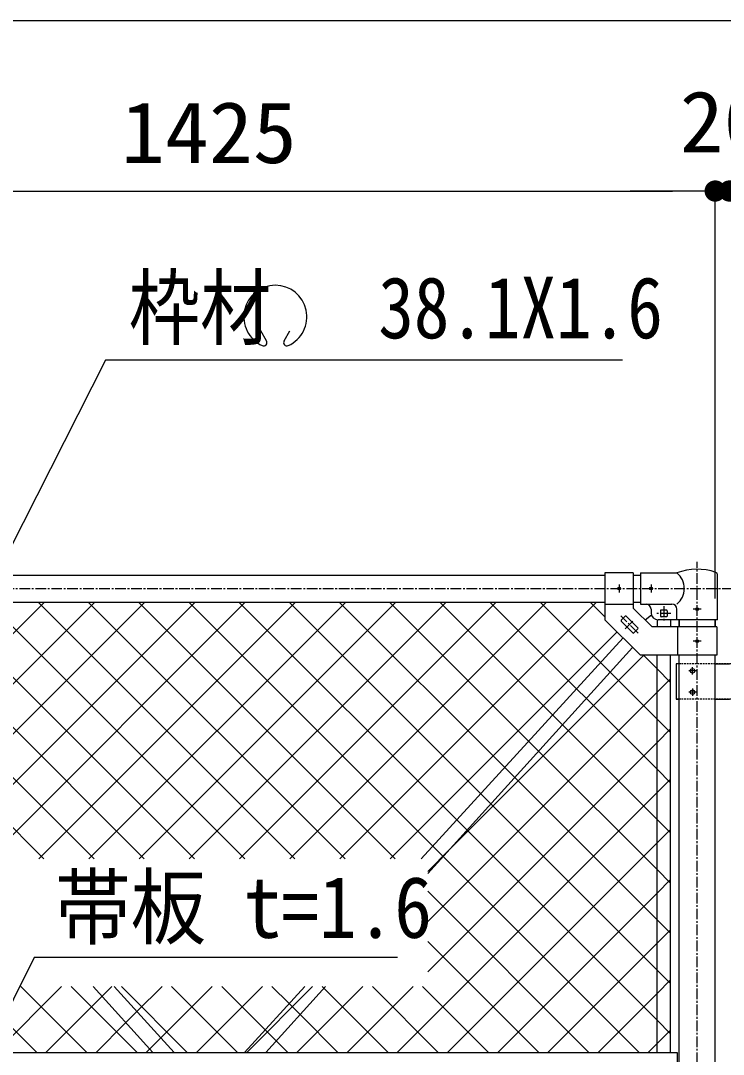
# Model space of a CAD drawing. Units: millimetres, scale not verified. Extents: x -5940 to 5940, y -4200 to 4200.
# Drawn here: x -3494 to -2504, y -1113 to 343 of the extents above; entities that cross this region are included whole.
import ezdxf
from ezdxf.enums import TextEntityAlignment as Align

# ---------------------------------------------------------------- set-up
doc = ezdxf.new("R2010")
doc.units = ezdxf.units.MM
doc.header["$LTSCALE"] = 20
doc.linetypes.add('USER2', pattern=[1.125, 0.75, -0.125, 0.125, -0.125])
doc.linetypes.add('USER4', pattern=[0.1875, 0.125, -0.0625])
for name, color, linetype, lineweight in [('0-0_6文字', 7, 'Continuous', 25), ('0-1_5寸法', 1, 'Continuous', 25), ('0-2_SUNPOU', 1, 'Continuous', 25), ('0-6_2網', 2, 'Continuous', 25), ('0-8_0', 7, 'Continuous', 25), ('0-9_1部材', 7, 'Continuous', 25), ('0-A_中心線', 1, 'USER2', 25), ('0-C_8部品', 7, 'Continuous', 25)]:
    doc.layers.add(name, color=color, linetype=linetype, lineweight=lineweight)
doc.styles.add('ＭＳ ゴシック', font='')
doc.styles.get('ＭＳ ゴシック').set_extended_font_data('MS Gothic')

# ---------------------------------------------------------------- blocks, each defined once
blk = doc.blocks.new('M1')
at = {"layer": '0-2_SUNPOU'}
blk.add_line((-5, 0), (-38.576, 0), dxfattribs=at)
for points in [[(0, 0), (-1.545, 4.755), (-0.937, 4.911)], [(0, 0), (-0.937, 4.911), (-0.314, 4.99)], [(0, 0), (-0.314, 4.99), (0.314, 4.99)], [(0, 0), (0.314, 4.99), (0.937, 4.911)], [(0, 0), (0.937, 4.911), (1.545, 4.755)], [(0, 0), (-5, 0), (-4.961, 0.627)], [(0, 0), (-4.961, -0.627), (-5, 0)], [(0, 0), (-4.961, 0.627), (-4.843, 1.243)], [(0, 0), (-4.843, -1.243), (-4.961, -0.627)], [(0, 0), (-4.843, 1.243), (-4.649, 1.841)], [(0, 0), (-4.649, -1.841), (-4.843, -1.243)], [(0, 0), (-4.649, 1.841), (-4.382, 2.409)], [(0, 0), (-4.382, -2.409), (-4.649, -1.841)], [(0, 0), (-4.382, 2.409), (-4.045, 2.939)], [(0, 0), (-4.045, -2.939), (-4.382, -2.409)], [(0, 0), (-4.045, 2.939), (-3.645, 3.423)], [(0, 0), (-3.645, -3.423), (-4.045, -2.939)], [(0, 0), (-3.645, 3.423), (-3.187, 3.853)], [(0, 0), (-3.187, -3.853), (-3.645, -3.423)], [(0, 0), (-3.187, 3.853), (-2.679, 4.222)], [(0, 0), (-2.679, -4.222), (-3.187, -3.853)], [(0, 0), (-2.679, 4.222), (-2.129, 4.524)], [(0, 0), (-2.129, -4.524), (-2.679, -4.222)], [(0, 0), (-2.129, 4.524), (-1.545, 4.755)], [(0, 0), (-1.545, -4.755), (-2.129, -4.524)], [(0, 0), (-0.937, -4.911), (-1.545, -4.755)], [(0, 0), (-0.314, -4.99), (-0.937, -4.911)], [(0, 0), (0.314, -4.99), (-0.314, -4.99)], [(0, 0), (1.545, 4.755), (2.129, 4.524)], [(0, 0), (2.129, 4.524), (2.679, 4.222)], [(0, 0), (2.679, 4.222), (3.187, 3.853)], [(0, 0), (3.187, 3.853), (3.645, 3.423)], [(0, 0), (3.645, 3.423), (4.045, 2.939)], [(0, 0), (4.045, 2.939), (4.382, 2.409)], [(0, 0), (4.382, 2.409), (4.649, 1.841)], [(0, 0), (4.649, 1.841), (4.843, 1.243)], [(0, 0), (4.843, 1.243), (4.961, 0.627)], [(0, 0), (4.961, 0.627), (5, 0)], [(0, 0), (0.937, -4.911), (0.314, -4.99)], [(0, 0), (1.545, -4.755), (0.937, -4.911)], [(0, 0), (2.129, -4.524), (1.545, -4.755)], [(0, 0), (2.679, -4.222), (2.129, -4.524)], [(0, 0), (3.187, -3.853), (2.679, -4.222)], [(0, 0), (3.645, -3.423), (3.187, -3.853)], [(0, 0), (4.045, -2.939), (3.645, -3.423)], [(0, 0), (4.382, -2.409), (4.045, -2.939)], [(0, 0), (4.649, -1.841), (4.382, -2.409)], [(0, 0), (4.843, -1.243), (4.649, -1.841)], [(0, 0), (4.961, -0.627), (4.843, -1.243)], [(0, 0), (5, 0), (4.961, -0.627)]]:
    blk.add_solid(points, dxfattribs=at)

msp = doc.modelspace()

# ---------------------------------------------------------------- linework, layer by layer
at = {"layer": '0-0_6文字'}
for p, q in [((-3147.83, -108.27), (-3156.02, -94.08)), ((-3123.17, -108.27), (-3114.98, -94.08))]:
    msp.add_line(p, q, dxfattribs=at)
for points in [[(-2646.34, -135.48), (-3374.71, -135.48), (-3530.17, -441.77)], [(-2963.42, -976.84), (-3474.98, -976.84), (-3562.46, -1152.19)]]:
    msp.add_lwpolyline(points, dxfattribs=at)
for centre, radius, start, end in [((-3135.5, -74.36), 44.46, 294.32478, 245.67522), ((-3151.89, -110.61), 4.68, 245.67522, 30), ((-3119.12, -110.61), 4.68, 150, 294.32478)]:
    msp.add_arc(centre, radius, start, end, dxfattribs=at)
at = {"layer": '0-1_5寸法'}
for p, q in [((-1065.83, 342.89), (-3945.83, 342.89)), ((-3880.83, 102.89), (-2575.83, 102.89)), ((-2575.83, 102.89), (-2635.83, 102.89)), ((-2515.83, -471.17), (-2515.83, 102.89)), ((-2515.83, 102.89), (-2495.83, 102.89)), ((-2515.83, -471.17), (-2515.83, 102.89))]:
    msp.add_line(p, q, dxfattribs=at)
at = {"layer": '0-6_2網'}
for p, q in [((-3390.72, -837.95), (-3752.46, -476.22)), ((-3320.01, -837.95), (-3681.75, -476.22)), ((-3667.85, -683.43), (-3460.64, -476.22)), ((-3634.1, -720.39), (-3389.93, -476.22)), ((-3249.3, -837.95), (-3611.04, -476.22)), ((-3600.35, -757.35), (-3319.22, -476.22)), ((-3566.6, -794.31), (-3248.51, -476.22)), ((-3178.59, -837.95), (-3540.33, -476.22)), ((-3532.85, -831.27), (-3177.8, -476.22)), ((-3107.88, -837.95), (-3469.61, -476.22)), ((-3468.82, -837.95), (-3107.08, -476.22)), ((-3037.17, -837.95), (-3398.9, -476.22)), ((-3398.11, -837.95), (-3036.37, -476.22)), ((-2966.46, -837.95), (-3328.19, -476.22)), ((-3327.4, -837.95), (-2965.66, -476.22)), ((-2913.6, -820.1), (-3257.48, -476.22)), ((-3256.69, -837.95), (-2894.95, -476.22)), ((-2879.85, -783.14), (-3186.77, -476.22)), ((-3185.98, -837.95), (-2824.24, -476.22)), ((-2846.1, -746.18), (-3116.06, -476.22)), ((-3115.26, -837.95), (-2753.53, -476.22)), ((-2812.35, -709.22), (-3045.35, -476.22)), ((-3044.55, -837.95), (-2682.82, -476.22)), ((-2778.61, -672.26), (-2974.64, -476.22)), ((-2744.86, -635.29), (-2903.93, -476.22)), ((-2711.11, -598.33), (-2833.22, -476.22)), ((-2677.36, -561.37), (-2762.51, -476.22)), ((-2671.23, -496.79), (-2691.8, -476.22)), ((-3461.44, -837.95), (-3791.82, -507.57)), ((-2973.84, -837.95), (-2654.14, -518.25)), ((-2889.43, -824.25), (-2616.35, -551.17)), ((-2597.73, -570.29), (-2616.85, -551.17)), ((-2663.72, -575.01), (-2677.36, -561.37)), ((-2597.73, -641), (-2663.72, -575.01)), ((-2578.73, -589.29), (-2597.73, -570.29)), ((-2597.73, -603.26), (-2578.73, -584.26)), ((-2920.74, -926.27), (-2597.73, -603.26)), ((-2697.32, -612.12), (-2711.11, -598.33)), ((-2597.73, -711.71), (-2697.32, -612.12)), ((-2730.92, -649.23), (-2744.86, -635.29)), ((-2597.73, -782.42), (-2730.92, -649.23)), ((-2578.73, -660), (-2597.73, -641)), ((-2597.73, -673.97), (-2578.73, -654.97)), ((-2920.74, -996.98), (-2597.73, -673.97)), ((-2764.53, -686.33), (-2778.61, -672.26)), ((-2597.73, -853.14), (-2764.53, -686.33)), ((-2798.13, -723.44), (-2812.35, -709.22)), ((-2578.73, -730.71), (-2597.73, -711.71)), ((-3471.61, -1110.62), (-3858.93, -723.31)), ((-2597.73, -923.85), (-2798.13, -723.44)), ((-2597.73, -744.68), (-2578.73, -725.68)), ((-2963.67, -1110.62), (-2597.73, -744.68)), ((-2831.74, -760.55), (-2846.1, -746.18)), ((-2597.73, -994.56), (-2831.74, -760.55)), ((-2865.34, -797.65), (-2879.85, -783.14)), ((-2578.73, -801.42), (-2597.73, -782.42)), ((-2597.73, -1065.27), (-2865.34, -797.65)), ((-2597.73, -815.39), (-2578.73, -796.39)), ((-2892.96, -1110.62), (-2597.73, -815.39)), ((-2920.74, -855.56), (-2889.43, -824.25)), ((-2898.95, -834.76), (-2913.6, -820.1)), ((-2623.08, -1110.62), (-2898.95, -834.76)), ((-2578.73, -872.14), (-2597.73, -853.14)), ((-2597.73, -886.1), (-2578.73, -867.1)), ((-2693.79, -1110.62), (-2920.74, -883.67)), ((-2822.25, -1110.62), (-2597.73, -886.1)), ((-2578.73, -942.85), (-2597.73, -923.85)), ((-2597.73, -956.81), (-2578.73, -937.81)), ((-2764.5, -1110.62), (-2920.74, -954.39)), ((-2751.54, -1110.62), (-2597.73, -956.81)), ((-2578.73, -1013.56), (-2597.73, -994.56)), ((-3529.35, -1110.62), (-3436.48, -1017.75)), ((-3400.9, -1110.62), (-3493.77, -1017.75)), ((-3330.19, -1110.62), (-3423.06, -1017.75)), ((-3259.48, -1110.62), (-3352.35, -1017.75)), ((-3330.36, -1053.05), (-3295.06, -1017.75)), ((-3188.77, -1110.62), (-3281.64, -1017.75)), ((-3246.51, -1110.62), (-3153.64, -1017.75)), ((-3149.84, -1078.83), (-3210.93, -1017.75)), ((-3175.8, -1110.62), (-3082.93, -1017.75)), ((-3105.09, -1110.62), (-3012.22, -1017.75)), ((-3066.97, -1020.29), (-3069.51, -1017.75)), ((-3034.38, -1110.62), (-2941.51, -1017.75)), ((-2905.93, -1110.62), (-2998.8, -1017.75)), ((-2835.21, -1110.62), (-2928.08, -1017.75)), ((-2597.73, -1027.52), (-2578.73, -1008.52)), ((-2976.64, -1110.62), (-3066.97, -1020.29)), ((-2680.82, -1110.62), (-2597.73, -1027.52)), ((-3345.92, -1068.61), (-3330.36, -1053.05)), ((-3047.35, -1110.62), (-3100.57, -1057.4)), ((-3387.93, -1110.62), (-3345.92, -1068.61)), ((-2578.73, -1084.27), (-2597.73, -1065.27)), ((-3134.17, -1094.51), (-3149.84, -1078.83)), ((-2597.73, -1098.23), (-2578.73, -1079.23)), ((-3317.22, -1110.62), (-3312.32, -1105.72)), ((-3118.06, -1110.62), (-3134.17, -1094.51)), ((-2610.11, -1110.62), (-2597.73, -1098.23))]:
    msp.add_line(p, q, dxfattribs=at)
for points in [[(-3458.64, -1110.62), (-3379.53, -1031.51), (-3365.77, -1017.75)], [(-3312.32, -1105.72), (-3296.61, -1090.01), (-3224.35, -1017.75)], [(-3100.57, -1057.4), (-3116.1, -1041.87), (-3140.22, -1017.75)]]:
    msp.add_lwpolyline(points, dxfattribs=at)
at = {"layer": '0-8_0'}
msp.add_line((-2569.23, -1110.62), (-2569.23, -1146.12), dxfattribs=at)
at = {"layer": '0-9_1部材'}
for p, q in [((-3785.43, -438.12), (-2671.23, -438.12)), ((-2631.23, -438.12), (-2621.23, -438.12)), ((-3785.43, -476.22), (-2671.23, -476.22)), ((-2631.23, -476.22), (-2621.23, -476.22)), ((-2614.51, -501.32), (-2605.76, -494.19)), ((-2597.73, -501.17), (-2597.73, -511.17)), ((-2578.73, -501.17), (-2578.73, -511.17)), ((-2566.63, -511.17), (-2566.63, -501.17)), ((-2566.63, -501.17), (-2566.63, -511.17)), ((-2515.83, -511.17), (-2515.83, -501.17)), ((-2929.9, -837.95), (-2645.7, -526.7)), ((-2920.74, -858.83), (-2632.19, -540.2)), ((-2597.73, -1110.62), (-2597.73, -551.17)), ((-2578.73, -1110.62), (-2578.73, -551.17)), ((-2566.63, -1125.62), (-2566.63, -551.17)), ((-2515.83, -1125.62), (-2515.83, -551.17)), ((-3307.88, -1110.62), (-3391.99, -1017.75)), ((-3277.78, -1110.62), (-3362.58, -1017.75)), ((-3178.87, -1110.62), (-3094.07, -1017.75)), ((-3148.77, -1110.62), (-3064.66, -1017.75)), ((-3886.23, -1110.62), (-2569.23, -1110.62))]:
    msp.add_line(p, q, dxfattribs=at)
at = {"layer": '0-A_中心線'}
for p, q in [((-2541.23, -2025.65), (-2541.23, -419.46)), ((-3945.99, -457.17), (-1060.36, -457.17))]:
    msp.add_line(p, q, dxfattribs=at)
at = {"layer": '0-C_8部品'}
for p, q in [((-2671.23, -434.92), (-2671.23, -501.17)), ((-2631.23, -434.92), (-2671.23, -434.92)), ((-2631.23, -434.92), (-2631.23, -484.6)), ((-2621.23, -435.17), (-2621.23, -479.17)), ((-2621.23, -435.17), (-2569.78, -435.17)), ((-2631.23, -438.12), (-2621.23, -438.12)), ((-2512.68, -501.17), (-2512.68, -437.48)), ((-2631.23, -479.42), (-2671.23, -479.42)), ((-2631.23, -476.22), (-2621.23, -476.22)), ((-2621.23, -479.17), (-2576.78, -479.17)), ((-2604.66, -511.17), (-2631.23, -484.6)), ((-2606.23, -486.17), (-2606.23, -491.17)), ((-2592.98, -488.42), (-2592.98, -495.92)), ((-2584.48, -487.42), (-2591.98, -487.42)), ((-2583.48, -488.42), (-2583.48, -495.92)), ((-2569.78, -501.17), (-2569.78, -486.17)), ((-2621.23, -551.17), (-2671.23, -501.17)), ((-2631.93, -519.54), (-2648.2, -503.27)), ((-2624.86, -512.46), (-2641.13, -496.2)), ((-2569.78, -501.17), (-2596.23, -501.17)), ((-2584.48, -496.92), (-2591.98, -496.92)), ((-2512.68, -501.17), (-2569.78, -501.17)), ((-2515.83, -501.17), (-2515.83, -511.17)), ((-2513.53, -511.17), (-2604.66, -511.17)), ((-2568.93, -511.17), (-2568.93, -551.17)), ((-2513.53, -511.17), (-2513.53, -551.17)), ((-2513.53, -551.17), (-2621.23, -551.17)), ((-2570.93, -563.12), (-2570.93, -613.12)), ((-2566.63, -563.12), (-2570.93, -563.12)), ((-2515.83, -563.12), (-2495.83, -563.12)), ((-2570.93, -613.12), (-2566.63, -613.12)), ((-2515.83, -613.12), (-2495.83, -613.12))]:
    msp.add_line(p, q, dxfattribs=at)
at = {"layer": '0-C_8部品', "color": 4, "linetype": 'USER2'}
for p, q in [((-2651.23, -451.47), (-2651.23, -462.87)), ((-2606.23, -451.47), (-2606.23, -462.87)), ((-2578.23, -492.17), (-2598.23, -492.17)), ((-2588.23, -482.17), (-2588.23, -502.17)), ((-2535.53, -486.17), (-2546.92, -486.17)), ((-2624.35, -520.04), (-2648.7, -495.69)), ((-2642.49, -513.83), (-2630.57, -501.91)), ((-2535.53, -531.17), (-2546.92, -531.17))]:
    msp.add_line(p, q, dxfattribs=at)
at = {"layer": '0-C_8部品', "linetype": 'USER2'}
for p, q in [((-2648.2, -501.86), (-2642.54, -496.2)), ((-2630.52, -519.54), (-2624.86, -513.88))]:
    msp.add_line(p, q, dxfattribs=at)
at = {"layer": '0-C_8部品', "color": 1, "linetype": 'USER4'}
for p, q in [((-2440.73, -563.12), (-2570.93, -563.12)), ((-2570.93, -563.12), (-2570.93, -613.12)), ((-2440.73, -613.12), (-2570.93, -613.12))]:
    msp.add_line(p, q, dxfattribs=at)
at = {"layer": '0-C_8部品', "color": 1, "linetype": 'USER2'}
for p, q in [((-2542.68, -573.12), (-2552.94, -573.12)), ((-2547.81, -578.25), (-2547.81, -567.99)), ((-2542.68, -603.12), (-2552.94, -603.12)), ((-2547.81, -597.99), (-2547.81, -608.25))]:
    msp.add_line(p, q, dxfattribs=at)
at = {"layer": '0-C_8部品'}
for centre in [(-2651.23, -457.17), (-2606.23, -457.17), (-2541.23, -486.17), (-2541.23, -531.17)]:
    msp.add_circle(centre, 2, dxfattribs=at)
for centre, radius, start, end in [((-2541.23, -509.9), 80, 70.77949, 110.9084), ((-2587.97, -457.17), 28.55, 309.59418, 50.40582), ((-2515.98, -437.48), 3.3, 0, 70.77949), ((-2613.23, -486.17), 7, 0, 90), ((-2576.78, -486.17), 7, 0, 90), ((-2596.23, -491.17), 10, 180, 270), ((-2591.98, -488.42), 1, 90, 180), ((-2584.48, -488.42), 1, 0, 90), ((-2647.49, -502.56), 1, 135, 225), ((-2641.83, -496.91), 1, 45, 135), ((-2591.98, -495.92), 1, 180, 270), ((-2584.48, -495.92), 1, 270, 0), ((-2631.23, -518.83), 1, 225, 315), ((-2625.57, -513.17), 1, 315, 45)]:
    msp.add_arc(centre, radius, start, end, dxfattribs=at)
for centre in [(-2547.76, -573.12), (-2547.76, -603.12)]:
    msp.add_ellipse(centre, major_axis=(0, -3.25), ratio=0.965793, dxfattribs=at)

# ---------------------------------------------------------------- block references
at = {"layer": '0-1_5寸法', "xscale": 3, "yscale": 3}
msp.add_blockref('M1', (-2515.83, 102.89), dxfattribs=at)
msp.add_blockref('M1', (-2515.83, 102.89), dxfattribs=at)
at = {"layer": '0-1_5寸法', "xscale": 3, "yscale": 3, "rotation": 180}
msp.add_blockref('M1', (-2495.83, 102.89), dxfattribs=at)
msp.add_blockref('M1', (-2495.83, 102.89), dxfattribs=at)

# ---------------------------------------------------------------- texts
at = {"layer": '0-0_6文字', "style": 'ＭＳ ゴシック'}
for s, height, width, p in [('枠材 \u300038.1X1.6', 86.66, 0.85, (-3341.98, -130.61)), ('帯板 t=1.6', 86.59, 0.9, (-3445.56, -975.26))]:
    msp.add_text(s, height=height, dxfattribs=dict(at, width=width)).set_placement(p, align=Align.BOTTOM_LEFT)
at = {"layer": '0-1_5寸法', "color": 7, "style": 'ＭＳ ゴシック', "width": 1.05}
for s, p in [('20', (-2565.83, 131.23)), ('1425', (-3352.83, 116.23))]:
    msp.add_text(s, height=86.66, dxfattribs=at).set_placement(p, align=Align.BOTTOM_LEFT)

doc.saveas('drawing.dxf')
